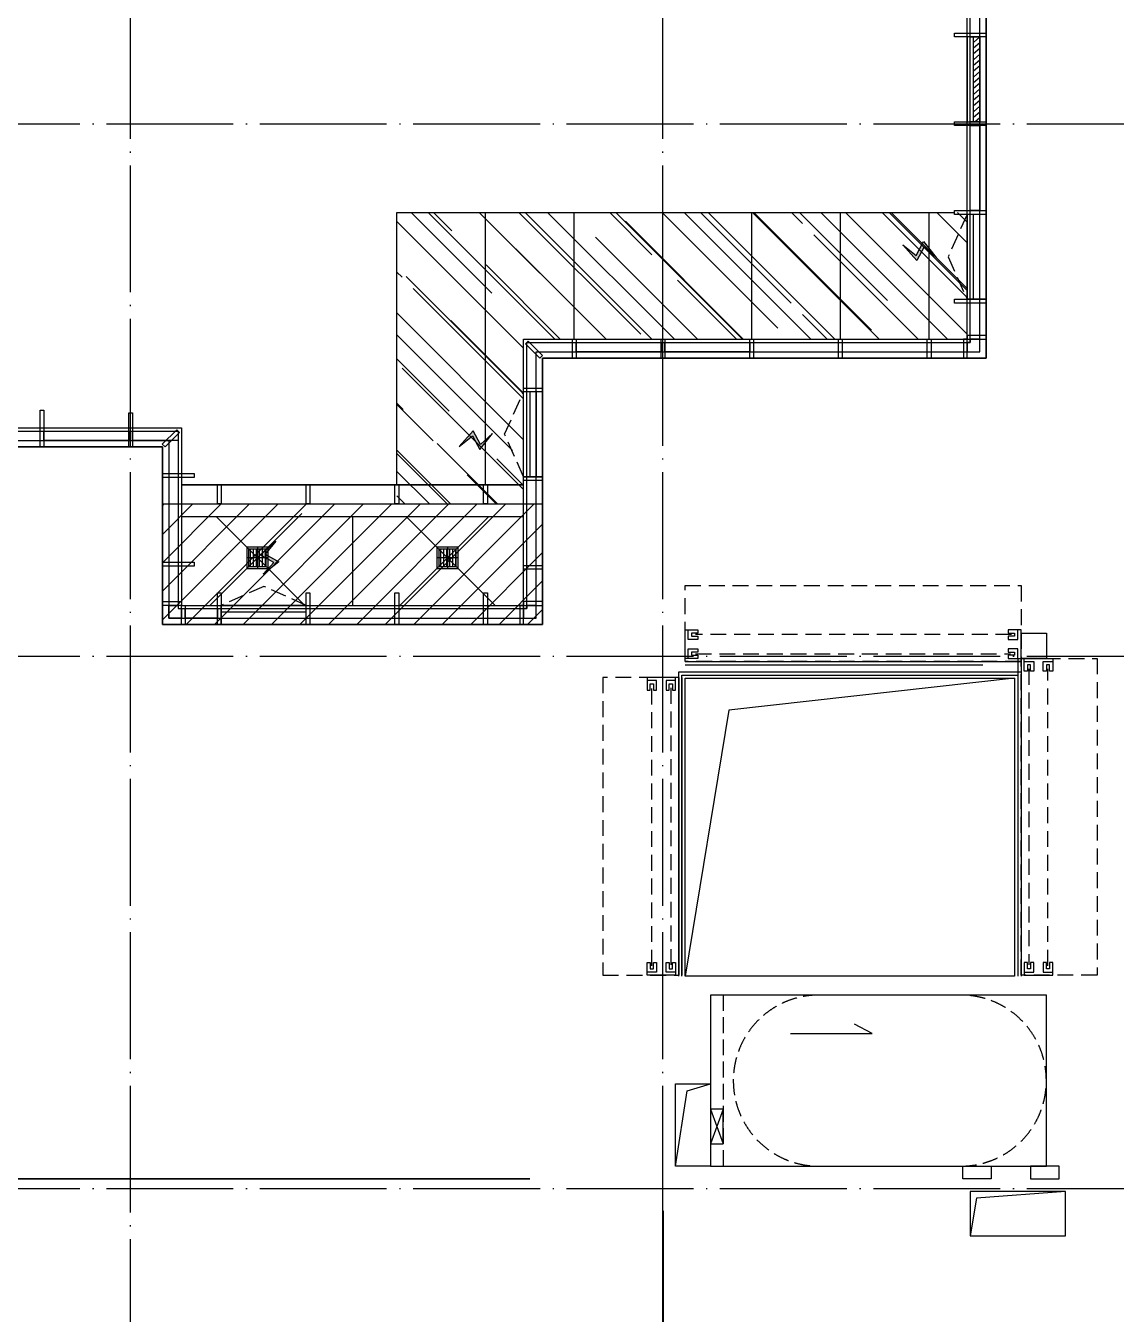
# Model space of a CAD drawing. Extents: x -186750 to 855523, y -12902 to 560425.
# Drawn here: x 600861 to 618069, y 65813 to 86146 of the extents above; entities that cross this region are included whole.
import ezdxf
from ezdxf.xclip import XClip

# ---------------------------------------------------------------- set-up
doc = ezdxf.new("R2010")
doc.units = 0
doc.header["$LTSCALE"] = 1000
doc.header["$MEASUREMENT"] = 0
doc.header["$XCLIPFRAME"] = 0
for name, pattern in [('10#楼幕墙$0$109-34 轴网$0$L1$0$$AUDIT_BAD_LTYPE1', [0]), ('10#楼幕墙$0$DASH', [0.35, 0.25, -0.1]), ('104-10 轴网$0$DOTE', [2.4200000000000004, 2, -0.2, 0.02, -0.2]), ('X-104 8#10#平面$0$109-34 轴网$0$L1$0$$AUDIT_BAD_LTYPE1', [0]), ('X-104 8#10#平面$0$CACHE', [0.375, 0.25, -0.125]), ('X-104 8#10#平面$0$DASH', [0.35, 0.25, -0.1]), ('三跑梯-偶数F$0$DASH', [0.35, 0.25, -0.1])]:
    doc.linetypes.add(name, pattern=pattern)
for name, color, linetype, plot in [('10#楼幕墙$0$04-电动窗', 1, 'Continuous', False), ('X-104 8#10#平面$0$04-不打印_辅助线', 165, 'Continuous', False), ('三跑梯-偶数F$0$04-不打印_辅助线', 165, 'Continuous', False)]:
    doc.layers.add(name, color=color, linetype=linetype, plot=plot)
for name, color, linetype in [('10#楼幕墙$0$A-C_玻璃幕墙', 140, 'Continuous'), ('10#楼幕墙$0$A-O_屋面', 252, 'Continuous'), ('10#楼幕墙$1$A-TECH_结构', 21, 'Continuous'), ('104-10 轴网$0$A_AXIS-轴线', 252, '104-10 轴网$0$DOTE'), ('X-104 8#10#平面$0$A-C_玻璃幕墙', 252, 'Continuous'), ('X-104 8#10#平面$0$A-E_栏杆', 252, 'Continuous'), ('X-104 8#10#平面$0$A-E_楼梯', 252, 'Continuous'), ('X-104 8#10#平面$0$A-FC', 252, 'X-104 8#10#平面$0$CACHE'), ('X-104 8#10#平面$0$A-O_分水线', 127, 'Continuous'), ('X-104 8#10#平面$0$A-O_屋面', 201, 'Continuous'), ('X-104 8#10#平面$0$A-SUR_看线', 252, 'Continuous'), ('X-104 8#10#平面$0$A-TECH_暖通', 162, 'Continuous'), ('X-104 8#10#平面$0$A-TECH_结构', 252, 'Continuous'), ('X-104 8#10#平面$0$EH_玻璃', 252, 'Continuous')]:
    doc.layers.add(name, color=color, linetype=linetype)

# ---------------------------------------------------------------- blocks, each defined once
blk = doc.blocks.new('104-10 轴网')
at = {"layer": '104-10 轴网$0$A_AXIS-轴线', "linetype": '104-10 轴网$0$DOTE'}
for p, q in [((8399.999999999949, -6500.000000000015), (8400.000000000211, 40100.00000000004)), ((16799.99999999992, -6500.000000000015), (16800.00000000021, 40100.00000000004)), ((-6500.000000000022, 25199.99999999999), (48500.00000000018, 25200.00000000004)), ((-6500.000000000022, 16799.99999999999), (48500.00000000018, 16800.00000000004)), ((-6500.000000000022, 8399.999999999985), (48500.00000000018, 8400.000000000044))]:
    blk.add_line(p, q, dxfattribs=at)
blk = doc.blocks.new('X-104 8#10#平面$0$dfsdgf')
at = {"layer": 'X-104 8#10#平面$0$A-E_栏杆'}
for points in [[(249.9999999999673, -5049.999978165768), (249.9999999969223, -250.0000139501353), (5649.99999998985, -250.0000279002707), (5649.999999992895, -5049.999992115903)], [(299.9999999999673, -5049.999978165768), (299.9999999969514, -300.0000139501353), (5599.99999998985, -300.0000279002707), (5599.999999992895, -5049.999992115903)]]:
    blk.add_lwpolyline(points, dxfattribs=at)
blk = doc.blocks.new('三跑梯-偶数F')
at = {"color": 8, "linetype": '三跑梯-偶数F$0$DASH'}
for centre, start, end in [((1349.999999999999, 3950.000000000019), 0, 180), ((1350.000000004889, 1710.000000000033), 180, 0)]:
    blk.add_arc(centre, 1350.000000000002, start, end, dxfattribs=at)
at = {"layer": '三跑梯-偶数F$0$04-不打印_辅助线', "linetype": '三跑梯-偶数F$0$DASH'}
blk.add_line((0, 200), (2700, 200), dxfattribs=at)
at = {"layer": '三跑梯-偶数F$0$04-不打印_辅助线'}
blk.add_lwpolyline([(2700.000000000001, 5300), (9.094947017729282e-13, 5300), (0, 0), (2700.000000000001, -9.094947017729282e-13)], close=True, dxfattribs=at)
blk.add_lwpolyline([(605.1158375440127, 1265.188340814992), (605.1158375438672, 2550.000000000062), (458.8260643989042, 2270.000000000062)], dxfattribs=at)
blk = doc.blocks.new('X-104 8#10#平面$0$uyrii7ur')
at = {"layer": 'X-104 8#10#平面$0$A-TECH_结构', "linetype": 'X-104 8#10#平面$0$109-34 轴网$0$L1$0$$AUDIT_BAD_LTYPE1'}
for points in [[(25249.99997658582, 20800.00000749383), (25850.00000000499, 20800.00000749383), (25850.00000000499, 19100.00000788411), (25249.99997658582, 19100.00000788411)], [(30800.00000000291, 19100.00000788414), (31949.9999765715, 19100.00000788414), (31949.9999765715, 20800.00000749389), (30800.00000000291, 20800.00000749389)], [(31249.99997658737, 18400.00000787905), (31949.99997657165, 18400.00000787905), (31949.99997657165, 18900.00000788405), (31249.99997658737, 18900.00000788405)], [(27449.9999765532, 10750.00000788458), (25849.99997655327, 10750.00000788458), (25849.99997655327, 11650.00000788731), (27449.9999765532, 11650.00000788731)], [(33549.99322787844, 10199.99893631577), (32949.99995488752, 10199.99893631577), (32949.99995488752, 11450.00000787922), (33549.99322787844, 11450.00000787922)], [(33549.99997317628, 8750.000027945673), (32949.99995863647, 8750.000027945673), (32949.99995863647, 9999.998936315766), (33549.99997317628, 9999.998936315766)], [(21649.99999999856, 7650.000007879251), (23149.99999999696, 7650.000007879251), (23149.99999999689, 8350.000000000058), (21649.99999999849, 8350.000000000058)]]:
    blk.add_lwpolyline(points, close=True, dxfattribs=at)
for points in [[(25850.00000000498, 20800.00000749383), (25335.49703044849, 20603.45774340531), (25249.99997658582, 19100.00000788411)], [(25849.99997655327, 10750.00000788458), (26036.99999999987, 11473.7839677821), (27449.99997655326, 11650.00000788731)], [(33549.99322787844, 10199.99893631577), (33549.99322787844, 11450.00000787998), (33078.99492861191, 11290.86848105729), (32949.99325937161, 10199.99893631577), (33549.99322787844, 10199.99893631577)], [(23149.99999999686, 8350.000000000058), (21746.26625576583, 8243.715887878352), (21649.99999999856, 7650.000007879251)]]:
    blk.add_lwpolyline(points, dxfattribs=at)
at = {"layer": 'X-104 8#10#平面$0$A-TECH_结构'}
for points in [[(30800.00000000274, 19100.00000788414), (30994.87325166486, 20538.04205661503), (31949.9999765715, 20800.00000749389)], [(31949.99997657165, 18900.00000788405), (31380.60406085144, 18817.14181262002), (31249.99997658737, 18400.00000787905)]]:
    blk.add_lwpolyline(points, dxfattribs=at)
for points in [[(17550.00009050622, 10050.00004004798), (17550.00004707376, 8750.000050116389), (17000.00000339406, 8750.000029312563), (17181.19745823395, 9940.41740318312)], [(17550.00006878999, 8750.000036196201), (17000.00000000306, 8750.000011481054), (17000.00000000306, 10049.99993964267), (17550.00006878999, 10049.99996435782)], [(33549.99997317628, 9999.998936315766), (33549.99997317628, 8750.000027945673), (32949.99995462794, 8749.999959031004), (33137.91965881834, 9881.415826070122)]]:
    blk.add_lwpolyline(points, close=True, dxfattribs=at)
blk = doc.blocks.new('X-104 8#10#平面$0$rhyseuyi')
at = {"layer": 'X-104 8#10#平面$0$04-不打印_辅助线', "linetype": 'X-104 8#10#平面$0$109-34 轴网$0$L1$0$$AUDIT_BAD_LTYPE1'}
h = blk.add_hatch(dxfattribs=at)
h.set_pattern_fill('ANSI31', color=256, scale=200)
h.set_pattern_definition([(45, (0, 0), (-224.5064030267288, 224.5064030267288), [])])
h.paths.add_polyline_path([(8900.000000001717, 78600.06963571519), (14899.99999996935, 78600.06963571519), (14899.99999996935, 76699.99998604319), (8900.000000001717, 76699.99998604319)])
blk.add_lwpolyline([(8900.000000001659, 78600.0696357153), (14899.9999999693, 78600.0696357153), (14899.9999999693, 76699.9999860433), (8900.000000001659, 76699.9999860433)], close=True, dxfattribs=at)
at = {"layer": 'X-104 8#10#平面$0$A-TECH_结构', "linetype": 'X-104 8#10#平面$0$109-34 轴网$0$L1$0$$AUDIT_BAD_LTYPE1'}
blk.add_lwpolyline([(-500, 64499.99998456433), (-500, 54700.00000000009), (17300, 54700.00000000009), (17300, 56100.00000000009), (28500, 56100.00000000009), (28500, 63100.00000000009), (34100, 63100.00000000009), (34100, 64500.00000000009), (45299.99999999999, 64500.00000000009), (45299.99999999999, 75700.00000000009), (46699.99999999999, 75700.00000000009), (46699.99999999999, 96300.00000000009), (33100, 96300.00000000009), (33100, 93500.00000000009), (21900, 93500.00000000009), (21900, 80900.00000000009), (14900.00000000029, 80900.00000000009), (14900.00000000419, 76699.99998604327), (8900.000000004307, 76699.99998604327), (8900.000000000407, 79500.0000000001), (-3300, 79500.00000000009), (-3300, 64499.9999985063)], close=True, dxfattribs=at)
blk.add_lwpolyline([(8900.000000001659, 78600.0696357153), (14900.00000000242, 78600.10596739476)], dxfattribs=at)
at = {"layer": 'X-104 8#10#平面$0$A-TECH_结构'}
blk.add_lwpolyline([(17149.99999999971, 75850.00000000016), (22349.99999999264, 75849.99998605002), (22349.99999999293, 71150.00000788418), (17150, 71150.00002183432)], close=True, dxfattribs=at)
blk.add_lwpolyline([(22349.99999999264, 75849.99998605002), (17840.37583562863, 75344.29336001306), (17150, 71150.00002183432)], dxfattribs=at)
blk = doc.blocks.new('10#楼幕墙$0$ii')
blk.add_lwpolyline([(-1339.999257087533, -5.379672802519053e-05), (0.0007429124671034515, -5.379672802519053e-05), (0.0007429124671034515, -150.000053796728), (-1339.999257087533, -150.000053796728)], close=True)
blk = doc.blocks.new('10#楼幕墙$0$$WINLIB2D$00000039')
at = {"color": 0}
for points in [[(-0.4999999999983409, 0.5000000000445652), (-0.4999999999999964, -0.4999999999999716)], [(0.5000000000016591, 0.4999999999536158), (-0.4999999999983409, 0.5000000000445652)], [(0.4999999999983338, -0.5000000000463842), (0.4999999999999609, 0.4999999999999432)], [(-0.499999999999428, 0.1666666667124446), (0.500000000000572, 0.1666666666205998)], [(-0.3838834764901549, -0.166666666632409), (-0.4479860405916831, 0.1666666667079113)], [(-0.3158924398378069, -0.166666666637866), (-0.3799950039392748, 0.1666666667006353)], [(-0.2479014031851996, -0.166666666645142), (-0.3120039672867243, 0.1666666666951784)], [(-0.1799103665328481, -0.1666666666505989), (-0.2440129306343159, 0.1666666666887977)], [(-0.1119193298802692, -0.1666666666569512), (-0.1760218939817904, 0.1666666666824455)], [(-0.04392829322788927, -0.1666666666633319), (-0.1080308573293216, 0.1666666666760648)], [(0.02406274342471804, -0.1666666666696841), (-0.04003982067680312, 0.1666666666697125)], [(0.09205378007703402, -0.1666666666751411), (0.02795121597557682, 0.1666666666642556)], [(0.1600448167296129, -0.1666666666815217), (0.0959422526280953, 0.1666666666578749)], [(0.2280358533819644, -0.166666666687874), (0.163933289280525, 0.1666666666505989)], [(0.2960268900345753, -0.1666666666942547), (0.231924325933047, 0.1666666666460657)], [(0.3640179266869801, -0.1666666667006069), (0.2999153625854838, 0.166666666639685)], [(0.4320089633395341, -0.1666666667060639), (0.3679063992380058, 0.166666666632409)], [(0.4999999999916831, -0.1666666667115209), (0.4358974358904746, 0.1666666666260568)], [(-0.4518745131427302, -0.1666666666260284), (-0.5000000000072298, 0.08358586507802102)], [(-0.500000000000572, -0.1666666666214951), (0.499999999999428, -0.1666666667124446)], [(0.4999999999983338, -0.5000000000463842), (-0.5000000000016662, -0.4999999999554348)]]:
    blk.add_lwpolyline(points, dxfattribs=at)
blk = doc.blocks.new('*U433')
blk.add_lwpolyline([(720.0000374311057, 0), (0, 0), (0, 150), (720.0000374311057, 150)], close=True)
blk = doc.blocks.new('*U439')
blk.add_lwpolyline([(509.9999999971842, 0), (0, 0), (0, 150), (509.9999999971842, 150)], close=True)
blk = doc.blocks.new('10#楼幕墙$0$$TCHSYS$WIN2D')
for p, q in [((-0.5, 0.5), (0.5, 0.5)), ((-0.5, 0.5), (-0.4999999999999999, -0.5)), ((0.5, 0.5), (0.4999999999999998, -0.5)), ((0.5, 0.1666666666666666), (-0.5, 0.1666666666666666)), ((0.5, -0.1666666666666667), (-0.5, -0.1666666666666667)), ((-0.4999999999999999, -0.5), (0.5, -0.5))]:
    blk.add_line(p, q)
blk = doc.blocks.new('10#楼幕墙$0$开启扇')
at = {"layer": '10#楼幕墙$0$04-电动窗'}
h = blk.add_hatch(color=1, dxfattribs=at)
h.dxf.hatch_style = 1
h.paths.add_polyline_path([(680.5562354524154, 539.9632903847669), (509.7987490945379, 728.6290481947071), (726.3024437201093, 845.9672921814199), (478.2154791858056, 1065.595502953947), (646.9190324007068, 855.8806169162563), (430.4153377751354, 738.5423729295435)])
at = {"linetype": '10#楼幕墙$0$DASH'}
blk.add_lwpolyline([(0, 49.99999999714782), (670, 349.9999999971478), (1340, 49.99999999714782)], dxfattribs=at)
at = {"layer": '10#楼幕墙$0$04-电动窗', "color": 1}
blk.add_lwpolyline([(680.5562354524154, 539.9632903847669), (509.7987490945379, 728.6290481947071), (726.3024437201093, 845.9672921814199), (478.2154791858056, 1065.595502953947), (646.9190324007068, 855.8806169162563), (430.4153377751354, 738.5423729295435), (680.5562354524154, 539.9632903847669)], close=True, dxfattribs=at)
at = {"xscale": -1340, "yscale": 300, "zscale": 1340, "rotation": 180}
blk.add_blockref('10#楼幕墙$0$$TCHSYS$WIN2D', (670, -100), dxfattribs=at)
blk = doc.blocks.new('10#楼幕墙$0$A$C13E80662')
for points in [[(150.0005130732898, 150.2641038001748), (150.0005130732898, 200.2641038001238), (0.0005130732897669077, 200.2641038001238), (0.0005130732897669077, 0.2641038001238485), (150.0005130732898, 0.2641038001238485)], [(150.0005130732898, 0.2641038001747802), (200.0005130733043, 0.2641038001747802), (200.0005130733043, 150.2641038001748), (150.0005130732898, 150.2641038001748)]]:
    blk.add_lwpolyline(points)
blk = doc.blocks.new('10#楼幕墙')
at = {"layer": '10#楼幕墙$0$A-C_玻璃幕墙'}
for points in [[(45600.00000000006, 64200.00000000003), (34400.00000000006, 64200.00000000003), (34400.00000000006, 62800.00000000003), (28800.00000000006, 62800.00000000003), (28800.00000000006, 55800.00000000001), (17600.00000000006, 55800.00000000001), (17600.00000000006, 54400.00000000001), (-799.9999999999418, 54400.00000000001), (-799.9999999999418, 64200.00000000003), (-3599.999999999942, 64200.00000000003), (-3599.999999999942, 79800.00000000003), (9200.000000000058, 79800.00000000003), (9200.000000000058, 77000.00000000003), (14600.00000000006, 77000.00000000003), (14600.00000000006, 81200.00000000003), (21600.00000000006, 81200.00000000003), (21600.00000000006, 93800.00000000003), (32800.00000000006, 93800.00000000003), (32800.00000000006, 96600.00000000003), (47000.00000000006, 96600.00000000003), (47000.00000000006, 75400.00000000003), (45600.00000000006, 75400.00000000003)], [(45550.00000000006, 64250.00000000003), (34350.00000000006, 64250.00000000003), (34350.00000000006, 62850.00000000003), (28750.00000000006, 62850.00000000003), (28750.00000000006, 55850.00000000001), (17550.00000000006, 55850.00000000001), (17550.00000000006, 54450.00000000001), (-749.9999999999418, 54450.00000000001), (-749.9999999999418, 64250.00000000003), (-3549.999999999942, 64250.00000000003), (-3549.999999999942, 79750.00000000003), (9150.000000000058, 79750.00000000003), (9150.000000000058, 76950.00000000003), (14650.00000000006, 76950.00000000003), (14650.00000000006, 81150.00000000003), (21650.00000000006, 81150.00000000003), (21650.00000000006, 93750.00000000003), (32850.00000000006, 93750.00000000003), (32850.00000000006, 96550.00000000003), (46950.00000000006, 96550.00000000003), (46950.00000000006, 75450.00000000003), (45550.00000000006, 75450.00000000003)], [(45400.00000000006, 64400.00000000003), (34200.00000000006, 64400.00000000003), (34200.00000000006, 63000.00000000003), (28600.00000000006, 63000.00000000003), (28600.00000000006, 56000.00000000001), (17400.00000000006, 56000.00000000001), (17400.00000000006, 54600.00000000001), (-599.9999999999418, 54600.00000000001), (-599.9999999999418, 64400.00000000003), (-3399.999999999942, 64400.00000000003), (-3399.999999999942, 79600.00000000003), (9000.000000000058, 79600.00000000003), (9000.000000000058, 76800.00000000003), (14800.00000000006, 76800.00000000003), (14800.00000000006, 81000.00000000003), (21800.00000000006, 81000.00000000003), (21800.00000000006, 93600.00000000003), (33000.00000000006, 93600.00000000003), (33000.00000000006, 96400.00000000003), (46800.00000000006, 96400.00000000003), (46800.00000000006, 75600.00000000003), (45400.00000000006, 75600.00000000003)], [(21900.00000000262, 86029.99998604335), (21900.00000000262, 85969.99998604335), (21400.00000000233, 85969.99998604253), (21400.00000000233, 86029.99998604253)], [(21900.00000000262, 84629.99998604335), (21900.00000000262, 84569.99998604335), (21400.00000000233, 84569.99998604253), (21400.00000000233, 84629.99998604253)], [(21900.00000000262, 83229.99998604335), (21900.00000000262, 83169.99998604335), (21400.00000000227, 83169.99998604247), (21400.00000000227, 83229.99998604247)], [(21900.00000000262, 81829.99998604335), (21900.00000000262, 81769.99998604335), (21400.00000000227, 81769.99998604241), (21400.00000000227, 81829.99998604241)], [(14628.8685679023, 81128.86858185913), (14671.29497477354, 81171.29498873031), (14900.08177133795, 80942.50819216584), (14857.65536446677, 80900.08178529466)], [(15430.00000000425, 80899.99998603974), (15370.00000000425, 80899.99998603974), (15370.00000000425, 81199.99998604055), (15430.00000000425, 81199.99998604055)], [(16830.00000000425, 80899.99998603956), (16770.00000000425, 80899.99998603956), (16770.00000000425, 81199.99998604038), (16830.00000000425, 81199.99998604038)], [(18230.00000000425, 80899.99998603956), (18170.00000000425, 80899.99998603956), (18170.00000000425, 81199.99998604038), (18230.00000000425, 81199.99998604038)], [(19630.00000000425, 80899.99998603974), (19570.00000000425, 80899.99998603974), (19570.00000000425, 81199.99998604055), (19630.00000000425, 81199.99998604055)], [(21030.00000000425, 80899.99998603974), (20970.00000000425, 80899.99998603974), (20970.00000000425, 81199.99998604055), (21030.00000000425, 81199.99998604055)], [(21600.00000000007, 81200.00000000003), (21540.00000000004, 81200), (21540.00000000007, 80900), (21600.00000000007, 80899.99999999997)], [(21600.00000000004, 81260.00000000006), (21600.00000000007, 81200.00000000003), (21900.00000000007, 81200.00000000006), (21900.00000000007, 81260.00000000006)], [(14900.00000000442, 80429.99998603962), (14900.00000000442, 80369.99998603962), (14600.00000000279, 80369.99998603962), (14600.00000000279, 80429.99998603962)], [(7030, 79499.9999860558), (6970, 79499.9999860558), (6970, 80079.9999860444), (7030, 80079.9999860444)], [(8430, 79499.9999860558), (8370, 79499.9999860558), (8370.000000000233, 80039.9999860444), (8430.000000000233, 80039.9999860444)], [(9171.131432097813, 79728.86858185913), (9128.705025226576, 79771.29498873031), (8899.918228662165, 79542.50819216584), (8942.344635533344, 79500.08178529466)], [(9399.999999999942, 79079.99998605126), (9399.999999999942, 79019.99998605126), (8900.00000000064, 79019.99998605126), (8900.00000000064, 79079.99998605126)], [(9830.000000004133, 78599.99998604393), (9770.000000004133, 78599.99998604393), (9770.000000004133, 78899.99998604358), (9830.000000004133, 78899.99998604358)], [(11230.00000000413, 78599.9999860437), (11170.00000000413, 78599.9999860437), (11170.00000000413, 78899.99998604358), (11230.00000000413, 78899.99998604358)], [(12630.00000000413, 78599.99998604358), (12570.00000000413, 78599.99998604358), (12570.00000000413, 78899.99998604358), (12630.00000000413, 78899.99998604358)], [(14030.00000000413, 78599.99998604346), (13970.00000000413, 78599.99998604346), (13970.00000000413, 78899.99998604358), (14030.00000000413, 78899.99998604358)], [(14900.00000000739, 79029.99998603974), (14900.00000000739, 78969.99998603974), (14600.00000000576, 78969.99998603974), (14600.00000000576, 79029.99998603974)], [(9399.999999999942, 77679.999986043), (9399.999999999942, 77619.999986043), (8900.000000004075, 77619.999986043), (8900.000000004075, 77679.999986043)], [(14900.00000000739, 77629.99998603974), (14900.00000000739, 77569.99998603974), (14600.00000000576, 77569.99998603974), (14600.00000000576, 77629.99998603974)], [(9830.000000003609, 76699.99998604335), (9770.000000003609, 76699.99998604335), (9770.000000002736, 77199.99998604433), (9830.000000002736, 77199.99998604433)], [(11230.00000000361, 76699.99998604335), (11170.00000000361, 76699.99998604335), (11170.00000000419, 77199.99998604433), (11230.00000000419, 77199.99998604433)], [(12630.00000000361, 76699.99998604335), (12570.00000000361, 76699.99998604335), (12570.00000000274, 77199.99998604433), (12630.00000000274, 77199.99998604433)], [(14030.00000000361, 76699.99998604335), (13970.00000000361, 76699.99998604335), (13970.00000000274, 77199.99998604428), (14030.00000000274, 77199.99998604428)], [(9200.00000000008, 77060.00000000006), (9200.000000000051, 77000.00000000003), (8900.000000000051, 77000.00000000006), (8900.000000000051, 77060.00000000006)], [(9200.000000000051, 77000.00000000003), (9260.00000000008, 77000), (9260.000000000051, 76700), (9200.000000000051, 76699.99999999997)], [(14600.00000000007, 77000.00000000003), (14540.00000000004, 77000), (14540.00000000007, 76700), (14600.00000000007, 76699.99999999997)], [(14600.00000000004, 77060.00000000006), (14600.00000000007, 77000.00000000003), (14900.00000000007, 77000.00000000006), (14900.00000000007, 77060.00000000006)]]:
    blk.add_lwpolyline(points, close=True, dxfattribs=at)
at = {"layer": '10#楼幕墙$0$A-O_屋面'}
for points in [[(9200.000000000873, 78899.99998604346), (14600.00000000402, 78899.99998604346)], [(9200.00000000099, 78599.99998604346), (14600.00000000402, 78599.99998604346)], [(9200.00000000099, 78399.99998604346), (14600.00000000402, 78399.99998604346)]]:
    blk.add_lwpolyline(points, dxfattribs=at)
at = {"layer": '10#楼幕墙$1$A-TECH_结构'}
blk.add_lwpolyline([(45300.00000000006, 64500.00000000003), (34100.00000000006, 64500.00000000003), (34100.00000000006, 63100.00000000003), (28500.00000000006, 63100.00000000003), (28500.00000000006, 56100.00000000001), (17300.00000000006, 56100.00000000001), (17300.00000000006, 54700.00000000001), (-499.9999999999418, 54700.00000000001), (-499.9999999999418, 64500.00000000003), (-3299.999999999942, 64500.00000000003), (-3299.999999999942, 79500.00000000003), (8900.000000000058, 79500.00000000003), (8900.000000000058, 76700.00000000003), (14900.00000000006, 76700.00000000003), (14900.00000000006, 80900.00000000003), (21900.00000000006, 80900.00000000003), (21900.00000000006, 93500.00000000003), (33100.00000000006, 93500.00000000003), (33100.00000000006, 96300.00000000003), (46700.00000000006, 96300.00000000003), (46700.00000000006, 75700.00000000003), (45300.00000000006, 75700.00000000003)], close=True, dxfattribs=at)
at = {"layer": '10#楼幕墙$0$A-C_玻璃幕墙', "rotation": 90}
for name, p in [('10#楼幕墙$0$ii', (21650.00000000413, 85969.99998604335)), ('10#楼幕墙$0$ii', (21650.00000000413, 84569.99998604335)), ('10#楼幕墙$0$A$C13E80662', (21800.26410380018, 80999.99948692674)), ('10#楼幕墙$0$A$C13E80662', (14800.26410380018, 76799.99948692674))]:
    blk.add_blockref(name, p, dxfattribs=at)
at = {"layer": '10#楼幕墙$0$A-C_玻璃幕墙', "linetype": '10#楼幕墙$0$109-34 轴网$0$L1$0$$AUDIT_BAD_LTYPE1', "xscale": -1, "rotation": 90}
blk.add_blockref('10#楼幕墙$0$开启扇', (21650.0000000145, 83169.99998604241), dxfattribs=at)
at = {"layer": '10#楼幕墙$0$A-C_玻璃幕墙'}
for name, p in [('10#楼幕墙$0$ii', (16769.99925709056, 81150.00003984003)), ('10#楼幕墙$0$ii', (18169.99925709056, 81150.00003984003)), ('10#楼幕墙$0$ii', (8369.999999999942, 79749.99998605173)), ('*U433', (8429.999637507834, 79600.26380606237)), ('*U439', (9260.00000000006, 76800.00000000003))]:
    blk.add_blockref(name, p, dxfattribs=at)
at = {"layer": '10#楼幕墙$0$A-C_玻璃幕墙', "linetype": '10#楼幕墙$0$109-34 轴网$0$L1$0$$AUDIT_BAD_LTYPE1', "rotation": 90}
blk.add_blockref('10#楼幕墙$0$开启扇', (14650.00000000739, 79029.99998603974), dxfattribs=at)
at = {"layer": '10#楼幕墙$0$A-C_玻璃幕墙', "linetype": '10#楼幕墙$0$109-34 轴网$0$L1$0$$AUDIT_BAD_LTYPE1', "xscale": -1}
blk.add_blockref('10#楼幕墙$0$开启扇', (11170.00000000268, 76950.00000000017), dxfattribs=at)
at = {"layer": '10#楼幕墙$0$A-C_玻璃幕墙', "xscale": -1, "rotation": 270}
blk.add_blockref('10#楼幕墙$0$A$C13E80662', (8999.735896199934, 76799.99948692674), dxfattribs=at)
at = {"layer": 'Defpoints', "color": 2, "linetype": '10#楼幕墙$0$109-34 轴网$0$L1$0$$AUDIT_BAD_LTYPE1', "xscale": 1340, "yscale": 300.0000000000001, "zscale": -1340, "rotation": 90}
blk.add_blockref('10#楼幕墙$0$$WINLIB2D$00000039', (21750.00022429303, 85299.99998604335), dxfattribs=at)
blk = doc.blocks.new('X-104 8#10#平面$0$jtkjuyriuy')
h = blk.add_hatch()
h.set_pattern_fill('ANSI31', color=8, scale=30, angle=45)
h.set_pattern_definition([(90, (0, 0), (-47.625, 1.06581410364015e-14), [])])
h.paths.add_polyline_path([(-138, 138), (138, 138), (138, -138), (-138, -138)])
for points in [[(-168, 168), (168, 168), (168, -168), (-168, -168)], [(-138, 138), (138, 138), (138, -138), (-138, -138)]]:
    blk.add_lwpolyline(points, close=True)
at = {"layer": 'X-104 8#10#平面$0$04-不打印_辅助线'}
for p, q in [((-168, 0), (168, 0)), ((0, 168), (0, -168))]:
    blk.add_line(p, q, dxfattribs=at)
blk = doc.blocks.new('*U207')
at = {"layer": 'X-104 8#10#平面$0$A-E_栏杆'}
for points in [[(-5299.999999989996, 50), (0, 50)], [(-5299.999999989996, 0), (-599.9999999950014, 0)]]:
    blk.add_lwpolyline(points, dxfattribs=at)
at = {"layer": 'X-104 8#10#平面$0$A-FC'}
for p, q in [((-150.1205822191259, 475.0000000123109), (-5135.222420518556, 474.9995015044406)), ((-5135.222420518556, 173.9195319662686), (-164.7775794651534, 173.9200283635582))]:
    blk.add_line(p, q, dxfattribs=at)
blk.add_lwpolyline([(0, 50), (-5299.999999990636, 50), (-5299.999999990636, 1250.000000000786), (0, 1250.000000000786)], close=True, dxfattribs=at)
at = {"layer": 'X-104 8#10#平面$0$A-FC', "ltscale": 1000}
for points in [[(-5249.999999982399, 100.0000000116124), (-5249.999999984029, 250.0000000111468), (-5099.999999984262, 250.0000000130094), (-5099.999999983331, 200.0000000130094), (-5199.999999983331, 200.0000000111468), (-5199.999999982865, 150.0000000120781), (-5099.999999983098, 150.0000000130094), (-5099.999999982399, 100.0000000130094), (-5299.999999983796, 100.0000000041618), (-5299.999999987464, 550.0000000041618), (-5099.999999985193, 550.0000000130094), (-5099.999999984728, 500.0000000130094), (-5199.999999984728, 500.0000000120781), (-5199.999999983796, 450.0000000116124), (-5099.999999984029, 450.0000000125438), (-5099.999999984029, 400.0000000130094), (-5249.999999983796, 400.0000000111468), (-5249.999999985193, 550.0000000116124)], [(-50.00000000130967, 100.0000000071886), (-49.99999999967986, 250.000000006723), (-199.999999999447, 250.0000000085856), (-200.0000000003783, 200.0000000085856), (-100.0000000003783, 200.000000006723), (-100.000000000844, 150.0000000076543), (-200.0000000006112, 150.0000000085856), (-200.0000000013097, 100.0000000085856), (8.731149137020111e-11, 99.99999999973807), (3.754394128918648e-09, 549.9999999997381), (-199.9999999985157, 550.0000000085856), (-199.9999999989814, 500.0000000085856), (-99.99999999898137, 500.0000000076543), (-99.99999999991269, 450.0000000071886), (-199.9999999996799, 450.00000000812), (-199.9999999996799, 400.0000000085856), (-49.99999999991269, 400.000000006723), (-49.9999999985157, 550.0000000071886)]]:
    blk.add_lwpolyline(points, dxfattribs=at)
blk = doc.blocks.new('*U236')
at = {"layer": 'X-104 8#10#平面$0$A-E_栏杆'}
for points in [[(-4999.999956419964, 50), (0, 50)], [(-4999.999956419964, 0), (-299.9999564249702, 0)]]:
    blk.add_lwpolyline(points, dxfattribs=at)
at = {"layer": 'X-104 8#10#平面$0$A-FC'}
for p, q in [((-150.1205822191259, 475.0000000123109), (-4835.222376948524, 474.9995015044406)), ((-4835.222376948524, 173.9195319662686), (-164.7775794651534, 173.9200283635582))]:
    blk.add_line(p, q, dxfattribs=at)
blk.add_lwpolyline([(0, 50), (-4999.999956420605, 50), (-4999.999956420605, 1250.000000000786), (0, 1250.000000000786)], close=True, dxfattribs=at)
at = {"layer": 'X-104 8#10#平面$0$A-FC', "ltscale": 1000}
for points in [[(-4949.999956412368, 100.0000000116124), (-4949.999956413998, 250.0000000111468), (-4799.999956414231, 250.0000000130094), (-4799.9999564133, 200.0000000130094), (-4899.9999564133, 200.0000000111468), (-4899.999956412834, 150.0000000120781), (-4799.999956413067, 150.0000000130094), (-4799.999956412368, 100.0000000130094), (-4999.999956413765, 100.0000000041618), (-4999.999956417432, 550.0000000041618), (-4799.999956415162, 550.0000000130094), (-4799.999956414696, 500.0000000130094), (-4899.999956414696, 500.0000000120781), (-4899.999956413765, 450.0000000116124), (-4799.999956413998, 450.0000000125438), (-4799.999956413998, 400.0000000130094), (-4949.999956413765, 400.0000000111468), (-4949.999956415162, 550.0000000116124)], [(-50.00000000130967, 100.0000000071886), (-49.99999999967986, 250.000000006723), (-199.999999999447, 250.0000000085856), (-200.0000000003783, 200.0000000085856), (-100.0000000003783, 200.000000006723), (-100.000000000844, 150.0000000076543), (-200.0000000006112, 150.0000000085856), (-200.0000000013097, 100.0000000085856), (8.731149137020111e-11, 99.99999999973807), (3.754394128918648e-09, 549.9999999997381), (-199.9999999985157, 550.0000000085856), (-199.9999999989814, 500.0000000085856), (-99.99999999898137, 500.0000000076543), (-99.99999999991269, 450.0000000071886), (-199.9999999996799, 450.00000000812), (-199.9999999996799, 400.0000000085856), (-49.99999999991269, 400.000000006723), (-49.9999999985157, 550.0000000071886)]]:
    blk.add_lwpolyline(points, dxfattribs=at)
blk = doc.blocks.new('*U230')
at = {"layer": 'X-104 8#10#平面$0$A-E_栏杆'}
for points in [[(-4699.999957105854, 50), (0, 50)], [(-4699.999957105854, 0), (4.288913987693377e-05, 0)]]:
    blk.add_lwpolyline(points, dxfattribs=at)
at = {"layer": 'X-104 8#10#平面$0$A-FC'}
for p, q in [((-150.1205822191259, 475.0000000123109), (-4535.222377634414, 474.9995015044406)), ((-4535.222377634414, 173.9195319662686), (-164.7775794651534, 173.9200283635582))]:
    blk.add_line(p, q, dxfattribs=at)
blk.add_lwpolyline([(0, 50), (-4699.999957106495, 50), (-4699.999957106495, 1250.000000000786), (0, 1250.000000000786)], close=True, dxfattribs=at)
at = {"layer": 'X-104 8#10#平面$0$A-FC', "ltscale": 1000}
for points in [[(-4649.999957098258, 100.0000000116124), (-4649.999957099888, 250.0000000111468), (-4499.999957100121, 250.0000000130094), (-4499.999957099189, 200.0000000130094), (-4599.999957099189, 200.0000000111468), (-4599.999957098724, 150.0000000120781), (-4499.999957098957, 150.0000000130094), (-4499.999957098258, 100.0000000130094), (-4699.999957099655, 100.0000000041618), (-4699.999957103322, 550.0000000041618), (-4499.999957101052, 550.0000000130094), (-4499.999957100586, 500.0000000130094), (-4599.999957100586, 500.0000000120781), (-4599.999957099655, 450.0000000116124), (-4499.999957099888, 450.0000000125438), (-4499.999957099888, 400.0000000130094), (-4649.999957099655, 400.0000000111468), (-4649.999957101052, 550.0000000116124)], [(-50.00000000130967, 100.0000000071886), (-49.99999999967986, 250.000000006723), (-199.999999999447, 250.0000000085856), (-200.0000000003783, 200.0000000085856), (-100.0000000003783, 200.000000006723), (-100.000000000844, 150.0000000076543), (-200.0000000006112, 150.0000000085856), (-200.0000000013097, 100.0000000085856), (8.731149137020111e-11, 99.99999999973807), (3.754394128918648e-09, 549.9999999997381), (-199.9999999985157, 550.0000000085856), (-199.9999999989814, 500.0000000085856), (-99.99999999898137, 500.0000000076543), (-99.99999999991269, 450.0000000071886), (-199.9999999996799, 450.00000000812), (-199.9999999996799, 400.0000000085856), (-49.99999999991269, 400.000000006723), (-49.9999999985157, 550.0000000071886)]]:
    blk.add_lwpolyline(points, dxfattribs=at)
blk = doc.blocks.new('X-104 8#10#平面$0$fdgfdg')
at = {"linetype": 'X-104 8#10#平面$0$109-34 轴网$0$L1$0$$AUDIT_BAD_LTYPE1'}
blk.add_blockref('*U207', (5649.99999998985, -150.0000140816846), dxfattribs=at)
at = {"linetype": 'X-104 8#10#平面$0$109-34 轴网$0$L1$0$$AUDIT_BAD_LTYPE1', "rotation": 270}
blk.add_blockref('*U236', (5600.00000026116, -5049.999991991557), dxfattribs=at)
at = {"linetype": 'X-104 8#10#平面$0$109-34 轴网$0$L1$0$$AUDIT_BAD_LTYPE1', "xscale": -1, "rotation": 90}
blk.add_blockref('*U230', (300.0000002652487, -5049.999957106455), dxfattribs=at)
blk = doc.blocks.new('*U282')
at = {"linetype": 'X-104 8#10#平面$0$109-34 轴网$0$L1$0$$AUDIT_BAD_LTYPE1'}
for p, q in [((-0.2529788265346724, 0.06930926759378053), (599.7470204681667, -199.930690733454)), ((-6.710890374961309e-05, -199.930690733454), (599.747021069692, 0.06930926759378053))]:
    blk.add_line(p, q, dxfattribs=at)
blk.add_lwpolyline([(-6.710890374961309e-05, -199.930690733454), (599.9999327873229, -199.930690733454), (599.747021069692, 0.06930926759378053), (-0.2529788265346724, 0.06930926759378053)], close=True, dxfattribs=at)
blk = doc.blocks.new('*U281')
at = {"linetype": 'X-104 8#10#平面$0$109-34 轴网$0$L1$0$$AUDIT_BAD_LTYPE1'}
for p, q in [((-0.2529788265346724, 0.06930926759378053), (549.7465741358974, -199.930690733454)), ((-6.710890374961309e-05, -199.930690733454), (549.7465747374226, 0.06930926759378053))]:
    blk.add_line(p, q, dxfattribs=at)
blk.add_lwpolyline([(-6.710890374961309e-05, -199.930690733454), (549.9994864550536, -199.930690733454), (549.7465747374226, 0.06930926759378053), (-0.2529788265346724, 0.06930926759378053)], close=True, dxfattribs=at)
blk = doc.blocks.new('X-104 8#10#平面$0$gfhgfjhjkkk')
at = {"layer": 'X-104 8#10#平面$0$A-TECH_暖通', "linetype": 'X-104 8#10#平面$0$109-34 轴网$0$L1$0$$AUDIT_BAD_LTYPE1', "rotation": 270}
for name, p in [('*U282', (16149.93064562002, 2749.746321281273)), ('*U281', (949.9305812308194, 1249.747026633879))]:
    blk.add_blockref(name, p, dxfattribs=at)
blk = doc.blocks.new('X-104 8#10#平面$0$A$C5E1742DD')
at = {"layer": 'X-104 8#10#平面$0$04-不打印_辅助线', "color": 2, "linetype": 'X-104 8#10#平面$0$109-34 轴网$0$L1$0$$AUDIT_BAD_LTYPE1'}
for points in [[(-119.9999999997308, 1099.703687444497), (330.0000000002692, 1099.703687444497), (330.0000000002692, 900.001630483508), (-119.9999999997308, 900.001630483508)], [(950.0000000765867, 900.001630483508), (1400.000000076587, 900.001630483508), (1400.000000076587, 1100.001630483508), (950.0000000765867, 1100.001630483508)]]:
    blk.add_lwpolyline(points, close=True, dxfattribs=at)
blk = doc.blocks.new('X-104 8#10#平面')
at = {"layer": 'X-104 8#10#平面$0$EH_玻璃'}
h = blk.add_hatch(dxfattribs=at)
h.set_pattern_fill('AR-RROOF', color=256, scale=600, angle=-45.00000000000003)
h.set_pattern_definition([(314.9999999999999, (4.10000211559236e-09, 152399.9999860433), (1724.209175245277, -646.5784407169797), [11430, -1524, 3810, -762]), (314.9999999999999, (986.0321220974693, 151952.783231214), (177.8090711971697, 1255.439805725468), [2286, -251.46, 4572, -571.5]), (314.9999999999999, (727.4007458107335, 152588.5853645857), (3162.846205840555, -2440.833613706597), [6096, -1066.8, 3048, -762])])
h.paths.add_polyline_path([(12600.0000000041, 78599.99998604353), (14600.00000000398, 78599.99998604353), (14600.00000000398, 81199.9999860433), (21600.00000000398, 81199.9999860433), (21600.00000000398, 83199.9999860433), (12600.0000000041, 83199.9999860433)])
at = {"layer": 'X-104 8#10#平面$0$04-不打印_辅助线'}
blk.add_lwpolyline([(9200.00000000398, 78899.99998604342), (9200.00000000398, 76999.99998604319), (14600.00000000398, 76999.99998604319), (14600.00000000398, 78899.99998604342)], close=True, dxfattribs=at)
at = {"layer": 'X-104 8#10#平面$0$A-C_玻璃幕墙'}
for p, q in [((14000.0000000041, 78899.99998604353), (14000.0000000041, 83199.9999860433)), ((15400.0000000041, 81199.99998604051), (15400.0000000041, 83199.9999860433)), ((16800.0000000041, 81199.99998604027), (16800.0000000041, 83199.9999860433)), ((18200.0000000041, 81199.99998604027), (18200.0000000041, 83199.9999860433)), ((19600.0000000041, 81199.99998604051), (19600.0000000041, 83199.9999860433)), ((21000.0000000041, 81199.99998604051), (21000.0000000041, 83199.9999860433))]:
    blk.add_line(p, q, dxfattribs=at)
blk.add_lwpolyline([(12600.0000000041, 78899.99998604353), (12600.0000000041, 83199.9999860433), (21400.0000000022, 83199.9999860433)], dxfattribs=at)
at = {"layer": 'X-104 8#10#平面$0$A-O_分水线'}
for p, q in [((10400, 77749.99998604352), (9750.000000000102, 78399.99998604346)), ((10399.99999999994, 77749.99998604358), (11099.99999999982, 78449.99998604346)), ((11900.00000000247, 78399.99998604346), (11900.00000000247, 77000.00000000003)), ((13400, 77749.99998604352), (12750.0000000001, 78399.99998604346)), ((13399.99999999994, 77749.99998604358), (14049.99999999982, 78399.99998604346))]:
    blk.add_line(p, q, dxfattribs=at)
for points in [[(10400, 77749.99998604364), (9650.000013956414, 77000.00000000003)], [(10400, 77749.99998604352), (11149.9999860435, 77000.00000000003)], [(13400, 77749.99998604364), (12650.00001395641, 77000.00000000003)], [(13400, 77749.99998604352), (14149.9999860435, 77000.00000000003)]]:
    blk.add_lwpolyline(points, dxfattribs=at)
at = {"layer": 'X-104 8#10#平面$0$A-O_屋面'}
for points in [[(9200.000000000837, 78899.99998604342), (14600.00000000398, 78899.99998604342)], [(9200.000000000953, 78599.99998604342), (14600.00000000398, 78599.99998604342)]]:
    blk.add_lwpolyline(points, dxfattribs=at)
at = {"layer": 'X-104 8#10#平面$0$A-SUR_看线', "linetype": 'X-104 8#10#平面$0$DASH', "ltscale": 2, "const_width": 30}
for points in [[(14699.99999996984, 67950.00000787913), (-3299.999999997537, 67949.99999392261)], [(16800.00000000002, 67450.00000000004), (16800.00000000002, 54700.00000000001)]]:
    blk.add_lwpolyline(points, dxfattribs=at)
at = {"layer": 'X-104 8#10#平面$0$A-TECH_结构', "color": 2, "linetype": 'X-104 8#10#平面$0$109-34 轴网$0$L1$0$$AUDIT_BAD_LTYPE1'}
blk.add_lwpolyline([(22450.00000026436, 76562.5748555129), (22850.00000026436, 76562.5748555129), (22850.00000026436, 76162.57484156279), (22450.00000026436, 76162.57484156279)], close=True, dxfattribs=at)
at = {"linetype": 'X-104 8#10#平面$0$109-34 轴网$0$L1$0$$AUDIT_BAD_LTYPE1'}
ref = blk.add_blockref('10#楼幕墙', (0, 0), dxfattribs=at)
XClip(ref).set_block_clipping_path([(-18549.99999999996, -12899.99999999999), (65550.00000000006, 343500.0000000001)])
ref = blk.add_blockref('104-10 轴网', (1.455191522836685e-11, 59400.00000000001))
XClip(ref).set_block_clipping_path([(-16049.999999999925, -11899.999999999949), (58049.99999999998, 45500.000000000095)])
for name, p in [('X-104 8#10#平面$0$uyrii7ur', (5.820766091346741e-11, 59399.99999999997)), ('X-104 8#10#平面$0$fdgfdg', (16800.00000000008, 76212.57487713374)), ('X-104 8#10#平面$0$dfsdgf', (16800.00000000008, 76200.00000000003))]:
    blk.add_blockref(name, p, dxfattribs=at)
at = {"layer": 'X-104 8#10#平面$0$04-不打印_辅助线', "linetype": 'X-104 8#10#平面$0$109-34 轴网$0$L1$0$$AUDIT_BAD_LTYPE1'}
blk.add_blockref('X-104 8#10#平面$0$A$C5E1742DD', (21649.99999999862, 67050.00000787922), dxfattribs=at)
at = {"layer": 'X-104 8#10#平面$0$A-E_楼梯', "rotation": 270}
blk.add_blockref('三跑梯-偶数F', (17549.9999999986, 70850.00000787913), dxfattribs=at)
at = {"layer": 'X-104 8#10#平面$0$A-O_分水线', "xscale": -1}
for p in [(10400, 77749.99998604346), (13400, 77749.99998604346)]:
    blk.add_blockref('X-104 8#10#平面$0$jtkjuyriuy', p, dxfattribs=at)
at = {"layer": 'X-104 8#10#平面$0$A-TECH_暖通', "linetype": 'X-104 8#10#平面$0$109-34 轴网$0$L1$0$$AUDIT_BAD_LTYPE1'}
blk.add_blockref('X-104 8#10#平面$0$gfhgfjhjkkk', (16800.0000000003, 67800.00000000003), dxfattribs=at)
at = {"layer": 'X-104 8#10#平面$0$A-TECH_结构', "linetype": 'X-104 8#10#平面$0$109-34 轴网$0$L1$0$$AUDIT_BAD_LTYPE1'}
blk.add_blockref('X-104 8#10#平面$0$rhyseuyi', (5.820766091346741e-11, -1.164153218269348e-10), dxfattribs=at)

msp = doc.modelspace()

# ---------------------------------------------------------------- block references
msp.add_blockref('X-104 8#10#平面', (594116.4135819954, 2.701728651945793e-09))

doc.saveas('drawing.dxf')
